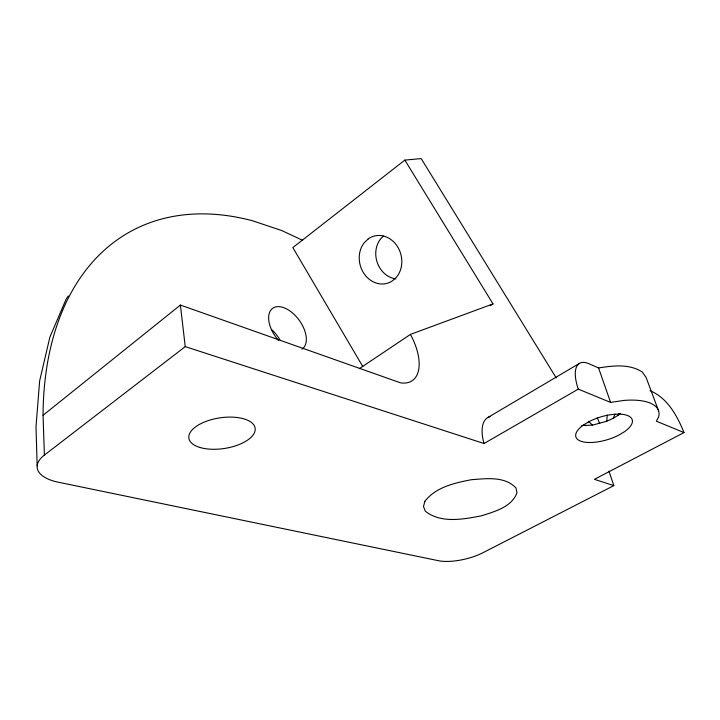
<?xml version="1.0" encoding="UTF-8"?>
<svg xmlns="http://www.w3.org/2000/svg" width="720" height="720" viewBox="0 0 720 720"><rect width="100%" height="100%" fill="white"/><g stroke="black" fill="none" stroke-linecap="round" stroke-linejoin="round"><path stroke-width="1.08" d="M581.733 425.547L592.515 425.115L606.771 421.245L607.257 415.026M606.771 421.245L613.305 418.257L614.907 414.126M619.173 413.406L618.048 415.314L613.305 418.257M68.247 295.938L66.141 299.133L49.887 337.095L39.645 380.898L36 426.663L37.161 465.885M619.281 413.478L618.048 415.314L620.559 413.334M383.625 235.998L380.664 238.806A23.895 20.727 74.9 0 0 377.541 263.331A23.895 20.727 74.9 0 0 395.901 278.883M608.958 471.105L613.827 485.622L483.039 552.69A32.94 11.538 -13.4 0 1 438.462 560.709L58.257 482.202A45.783 20.268 -5.5 0 1 44.388 455.094L43.047 415.296L180.396 305.055L400.437 382.806A48.177 24.921 55.9 0 0 410.418 334.413L493.002 303.903L404.856 160.11L292.833 247.581L362.79 366.534M44.388 455.094L185.238 346.626L484.02 443.52L578.286 389.124A40.842 16.263 58.9 0 1 589.464 363.951L598.581 367.974C612.954 365.607 629.334 363.654 642.213 371.961L646.056 377.334L658.593 410.841M359.289 368.694L410.418 334.413M490.203 305.739L493.002 303.903M487.773 417.564L579.537 363.33M650.034 390.69C667.44 397.827 677.322 415.944 684 432.576L594.414 479.322L613.827 485.622M578.286 389.124L610.605 402.408L623.745 400.446A56.97 22.932 -16.9 0 1 658.584 417.069L656.361 421.209L684 432.576M404.856 160.11L421.182 158.58L556.218 377.892M302.697 240.372L281.781 230.553L252.441 220.743A354.483 220.536 61.5 0 0 43.047 415.296M583.794 424.665L585.72 425.754M588.465 421.308L592.515 425.115M597.303 417.753L599.688 423.576M598.581 367.974L610.605 402.408M180.396 305.055L185.238 346.626M278.496 340.389A25.146 14.409 53.8 0 1 271.557 309.276A25.146 14.409 53.8 0 1 298.62 319.455A25.146 14.409 53.8 0 1 301.914 349.2M484.02 443.52A38.718 18.432 60 0 1 490.05 416.628M271.971 329.904A24.777 14.706 53.8 0 1 279.837 339.714M424.881 501.3L423.486 506.52L425.304 511.182C440.937 523.692 463.347 519.273 481.491 515.808C494.595 511.542 511.731 507.168 516.969 492.804L516.006 487.998C504.891 475.992 486.117 478.611 471.375 479.709C454.698 482.922 435.771 487.107 424.881 501.3M368.253 238.878L364.176 242.784A24.498 21.051 74.8 0 0 364.698 274.554A24.498 21.051 74.8 0 0 392.418 280.863L396.603 277.02A24.498 21.051 74.8 0 0 396.333 244.899A24.498 21.051 74.8 0 0 368.253 238.878M588.384 421.974L582.714 425.538A29.448 11.844 -16.9 0 0 582.408 441.684A29.448 11.844 -16.9 0 0 619.11 434.961L624.744 431.541A29.448 11.844 -16.9 0 0 625.752 414.954A29.448 11.844 -16.9 0 0 588.384 421.974M200.331 447.588A33.507 15.471 -8.6 0 0 254.628 432.243A33.507 15.471 -8.6 0 0 211.014 419.76A33.507 15.471 -8.6 0 0 200.331 447.588"/></g></svg>
